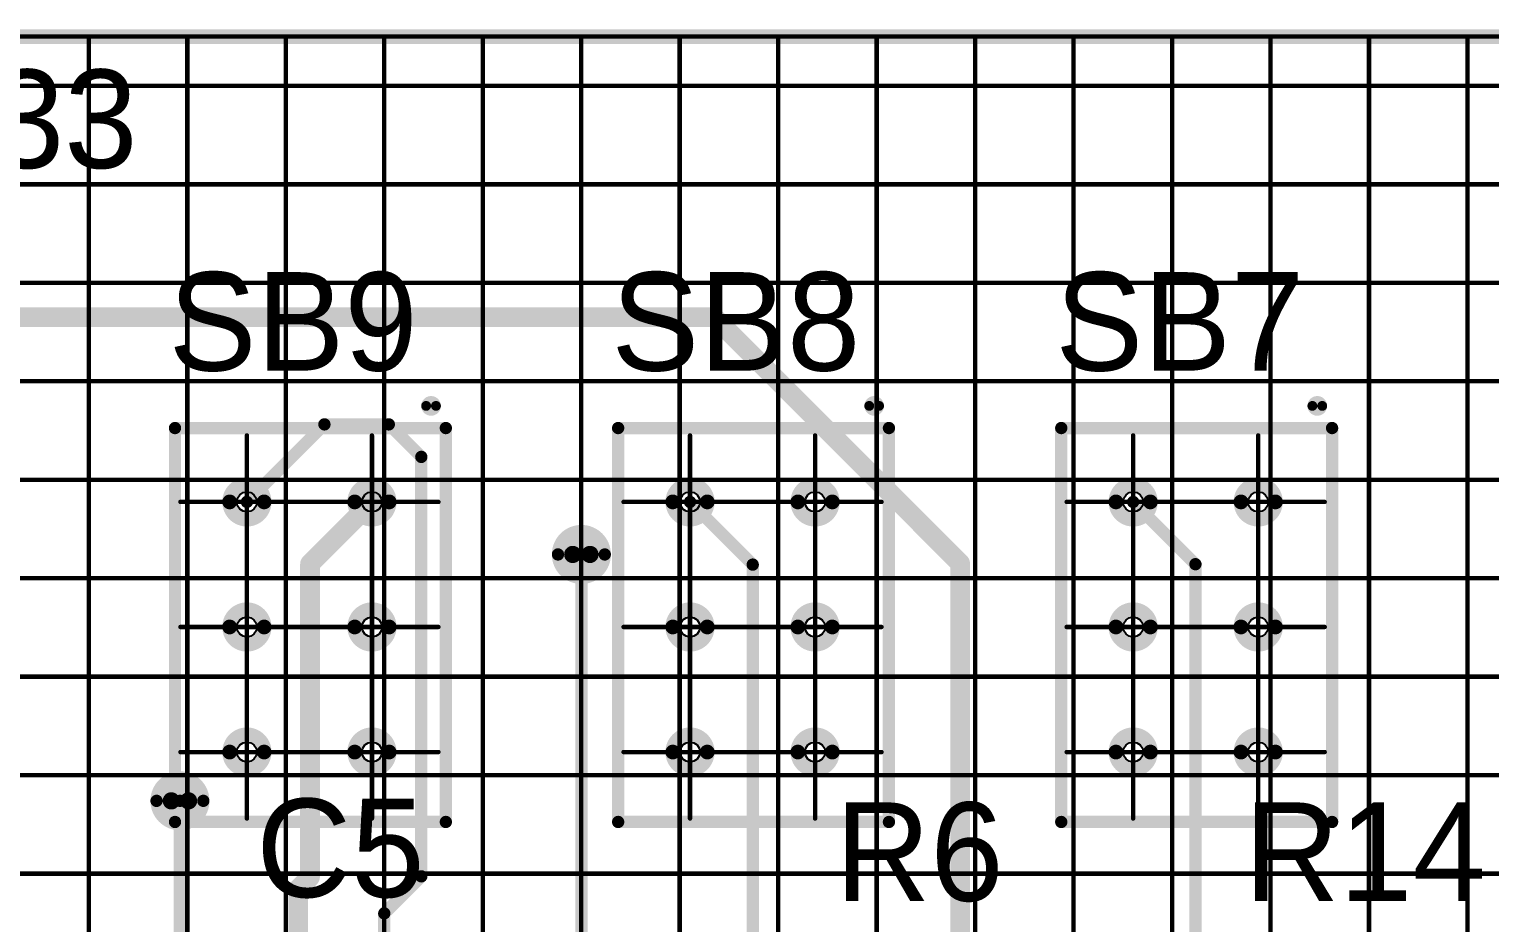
# Model space of a CAD drawing. Header units: millimetres. Extents: x 0 to 841, y 0 to 2540.
# Drawn here: x 190.6 to 249.9, y 2425 to 2461.3 of the extents above; entities that cross this region are included whole.
import ezdxf

# ---------------------------------------------------------------- set-up
doc = ezdxf.new("R2010")
doc.units = ezdxf.units.MM
for name, color, linetype in [('Mechanical11', 56, 'Continuous'), ('Mechanical12', 56, 'Continuous'), ('Mechanical7', 56, 'Continuous'), ('Mechanical9', 56, 'Continuous')]:
    doc.layers.add(name, color=color, linetype=linetype)

# ---------------------------------------------------------------- blocks, each defined once
blk = doc.blocks.new('BOASVIEW______T___O_______2_1_33_1_B_1')
at = {"layer": 'Mechanical12'}
for points, const_width in [([(0, 210), (320, 210)], 0.6), ([(0, 210), (320, 210)], 0.6), ([(0, 210), (320, 210)], 0.5), ([(123.5, 194.1), (134.5, 194.1)], 0.5), ([(123.5, 178.1), (123.5, 194.1)], 0.5), ([(134.5, 178.1), (134.5, 194.1)], 0.5), ([(141.5, 194.1), (152.5, 194.1)], 0.5), ([(141.5, 178.1), (141.5, 194.1)], 0.5), ([(152.5, 178.1), (152.5, 194.1)], 0.5), ([(159.5, 178.1), (159.5, 194.1)], 0.5), ([(159.5, 194.1), (170.5, 194.1)], 0.5), ([(170.5, 178.1), (170.5, 194.1)], 0.5), ([(123.5, 178.1), (134.5, 178.1)], 0.5), ([(141.5, 178.1), (152.5, 178.1)], 0.5), ([(159.5, 178.1), (170.5, 178.1)], 0.5)]:
    blk.add_lwpolyline(points, dxfattribs=dict(at, const_width=const_width))
for points, const_width in [([(134.1, 195, 1), (133.7, 195, 1)], 0.4), ([(133.6, 195, 1), (133.8, 195, 1)], 0.2), ([(134, 195, 1), (134.2, 195, 1)], 0.2), ([(152.1, 195, 1), (151.7, 195, 1)], 0.4), ([(151.6, 195, 1), (151.8, 195, 1)], 0.2), ([(152, 195, 1), (152.2, 195, 1)], 0.2), ([(170.1, 195, 1), (169.7, 195, 1)], 0.4), ([(169.6, 195, 1), (169.8, 195, 1)], 0.2), ([(170, 195, 1), (170.2, 195, 1)], 0.2), ([(123.375, 194.1, 1), (123.625, 194.1, 1)], 0.25), ([(123.375, 194.1, 1), (123.625, 194.1, 1)], 0.25), ([(134.375, 194.1, 1), (134.625, 194.1, 1)], 0.25), ([(134.375, 194.1, 1), (134.625, 194.1, 1)], 0.25), ([(141.375, 194.1, 1), (141.625, 194.1, 1)], 0.25), ([(141.375, 194.1, 1), (141.625, 194.1, 1)], 0.25), ([(152.375, 194.1, 1), (152.625, 194.1, 1)], 0.25), ([(152.375, 194.1, 1), (152.625, 194.1, 1)], 0.25), ([(159.375, 194.1, 1), (159.625, 194.1, 1)], 0.25), ([(159.375, 194.1, 1), (159.625, 194.1, 1)], 0.25), ([(170.375, 194.1, 1), (170.625, 194.1, 1)], 0.25), ([(170.375, 194.1, 1), (170.625, 194.1, 1)], 0.25), ([(127.12, 191.1, 1), (125.72, 191.1, 1)], 0.6), ([(132.2, 191.1, 1), (130.8, 191.1, 1)], 0.6), ([(145.12, 191.1, 1), (143.72, 191.1, 1)], 0.6), ([(150.2, 191.1, 1), (148.8, 191.1, 1)], 0.6), ([(163.12, 191.1, 1), (161.72, 191.1, 1)], 0.6), ([(168.2, 191.1, 1), (166.8, 191.1, 1)], 0.6), ([(125.57, 191.1, 1), (125.87, 191.1, 1)], 0.3), ([(126.97, 191.1, 1), (127.27, 191.1, 1)], 0.3), ([(130.65, 191.1, 1), (130.95, 191.1, 1)], 0.3), ([(132.05, 191.1, 1), (132.35, 191.1, 1)], 0.3), ([(143.57, 191.1, 1), (143.87, 191.1, 1)], 0.3), ([(144.97, 191.1, 1), (145.27, 191.1, 1)], 0.3), ([(148.65, 191.1, 1), (148.95, 191.1, 1)], 0.3), ([(150.05, 191.1, 1), (150.35, 191.1, 1)], 0.3), ([(161.57, 191.1, 1), (161.87, 191.1, 1)], 0.3), ([(162.97, 191.1, 1), (163.27, 191.1, 1)], 0.3), ([(166.65, 191.1, 1), (166.95, 191.1, 1)], 0.3), ([(168.05, 191.1, 1), (168.35, 191.1, 1)], 0.3), ([(127.12, 186.02, 1), (125.72, 186.02, 1)], 0.6), ([(132.2, 186.02, 1), (130.8, 186.02, 1)], 0.6), ([(145.12, 186.02, 1), (143.72, 186.02, 1)], 0.6), ([(150.2, 186.02, 1), (148.8, 186.02, 1)], 0.6), ([(163.12, 186.02, 1), (161.72, 186.02, 1)], 0.6), ([(168.2, 186.02, 1), (166.8, 186.02, 1)], 0.6), ([(125.57, 186.02, 1), (125.87, 186.02, 1)], 0.3), ([(126.97, 186.02, 1), (127.27, 186.02, 1)], 0.3), ([(130.65, 186.02, 1), (130.95, 186.02, 1)], 0.3), ([(132.05, 186.02, 1), (132.35, 186.02, 1)], 0.3), ([(143.57, 186.02, 1), (143.87, 186.02, 1)], 0.3), ([(144.97, 186.02, 1), (145.27, 186.02, 1)], 0.3), ([(148.65, 186.02, 1), (148.95, 186.02, 1)], 0.3), ([(150.05, 186.02, 1), (150.35, 186.02, 1)], 0.3), ([(161.57, 186.02, 1), (161.87, 186.02, 1)], 0.3), ([(162.97, 186.02, 1), (163.27, 186.02, 1)], 0.3), ([(166.65, 186.02, 1), (166.95, 186.02, 1)], 0.3), ([(168.05, 186.02, 1), (168.35, 186.02, 1)], 0.3), ([(127.12, 180.94, 1), (125.72, 180.94, 1)], 0.6), ([(132.2, 180.94, 1), (130.8, 180.94, 1)], 0.6), ([(145.12, 180.94, 1), (143.72, 180.94, 1)], 0.6), ([(150.2, 180.94, 1), (148.8, 180.94, 1)], 0.6), ([(163.12, 180.94, 1), (161.72, 180.94, 1)], 0.6), ([(168.2, 180.94, 1), (166.8, 180.94, 1)], 0.6), ([(125.57, 180.94, 1), (125.87, 180.94, 1)], 0.3), ([(126.97, 180.94, 1), (127.27, 180.94, 1)], 0.3), ([(130.65, 180.94, 1), (130.95, 180.94, 1)], 0.3), ([(132.05, 180.94, 1), (132.35, 180.94, 1)], 0.3), ([(143.57, 180.94, 1), (143.87, 180.94, 1)], 0.3), ([(144.97, 180.94, 1), (145.27, 180.94, 1)], 0.3), ([(148.65, 180.94, 1), (148.95, 180.94, 1)], 0.3), ([(150.05, 180.94, 1), (150.35, 180.94, 1)], 0.3), ([(161.57, 180.94, 1), (161.87, 180.94, 1)], 0.3), ([(162.97, 180.94, 1), (163.27, 180.94, 1)], 0.3), ([(166.65, 180.94, 1), (166.95, 180.94, 1)], 0.3), ([(168.05, 180.94, 1), (168.35, 180.94, 1)], 0.3), ([(123.375, 178.1, 1), (123.625, 178.1, 1)], 0.25), ([(123.375, 178.1, 1), (123.625, 178.1, 1)], 0.25), ([(134.375, 178.1, 1), (134.625, 178.1, 1)], 0.25), ([(134.375, 178.1, 1), (134.625, 178.1, 1)], 0.25), ([(141.375, 178.1, 1), (141.625, 178.1, 1)], 0.25), ([(141.375, 178.1, 1), (141.625, 178.1, 1)], 0.25), ([(152.375, 178.1, 1), (152.625, 178.1, 1)], 0.25), ([(152.375, 178.1, 1), (152.625, 178.1, 1)], 0.25), ([(159.375, 178.1, 1), (159.625, 178.1, 1)], 0.25), ([(159.375, 178.1, 1), (159.625, 178.1, 1)], 0.25), ([(170.375, 178.1, 1), (170.625, 178.1, 1)], 0.25), ([(170.375, 178.1, 1), (170.625, 178.1, 1)], 0.25)]:
    blk.add_lwpolyline(points, format="xyb", close=True, dxfattribs=dict(at, const_width=const_width))
at = {"layer": 'Mechanical7', "const_width": 0.18}
for points in [[(126.42, 188.4), (126.42, 193.8)], [(131.5, 188.4), (131.5, 193.8)], [(144.42, 188.4), (144.42, 193.8)], [(149.5, 188.4), (149.5, 193.8)], [(162.42, 188.4), (162.42, 193.8)], [(167.5, 188.4), (167.5, 193.8)], [(123.72, 191.1), (129.12, 191.1)], [(128.8, 191.1), (134.2, 191.1)], [(141.72, 191.1), (147.12, 191.1)], [(146.8, 191.1), (152.2, 191.1)], [(159.72, 191.1), (165.12, 191.1)], [(164.8, 191.1), (170.2, 191.1)], [(126.42, 183.32), (126.42, 188.72)], [(131.5, 183.32), (131.5, 188.72)], [(144.42, 183.32), (144.42, 188.72)], [(149.5, 183.32), (149.5, 188.72)], [(162.42, 183.32), (162.42, 188.72)], [(167.5, 183.32), (167.5, 188.72)], [(123.72, 186.02), (129.12, 186.02)], [(128.8, 186.02), (134.2, 186.02)], [(141.72, 186.02), (147.12, 186.02)], [(146.8, 186.02), (152.2, 186.02)], [(159.72, 186.02), (165.12, 186.02)], [(164.8, 186.02), (170.2, 186.02)], [(126.42, 178.24), (126.42, 183.64)], [(131.5, 178.24), (131.5, 183.64)], [(144.42, 178.24), (144.42, 183.64)], [(149.5, 178.24), (149.5, 183.64)], [(162.42, 178.24), (162.42, 183.64)], [(167.5, 178.24), (167.5, 183.64)], [(123.72, 180.94), (129.12, 180.94)], [(128.8, 180.94), (134.2, 180.94)], [(141.72, 180.94), (147.12, 180.94)], [(146.8, 180.94), (152.2, 180.94)], [(159.72, 180.94), (165.12, 180.94)], [(164.8, 180.94), (170.2, 180.94)]]:
    blk.add_lwpolyline(points, dxfattribs=at)
at = {"layer": 'Mechanical7', "const_width": 0.09}
for points in [[(126.375, 193.8, 1), (126.465, 193.8, 1)], [(131.455, 193.8, 1), (131.545, 193.8, 1)], [(144.375, 193.8, 1), (144.465, 193.8, 1)], [(149.455, 193.8, 1), (149.545, 193.8, 1)], [(162.375, 193.8, 1), (162.465, 193.8, 1)], [(167.455, 193.8, 1), (167.545, 193.8, 1)], [(123.675, 191.1, 1), (123.765, 191.1, 1)], [(128.755, 191.1, 1), (128.845, 191.1, 1)], [(129.075, 191.1, 1), (129.165, 191.1, 1)], [(134.155, 191.1, 1), (134.245, 191.1, 1)], [(141.675, 191.1, 1), (141.765, 191.1, 1)], [(146.755, 191.1, 1), (146.845, 191.1, 1)], [(147.075, 191.1, 1), (147.165, 191.1, 1)], [(152.155, 191.1, 1), (152.245, 191.1, 1)], [(159.675, 191.1, 1), (159.765, 191.1, 1)], [(164.755, 191.1, 1), (164.845, 191.1, 1)], [(165.075, 191.1, 1), (165.165, 191.1, 1)], [(170.155, 191.1, 1), (170.245, 191.1, 1)], [(126.375, 188.72, 1), (126.465, 188.72, 1)], [(131.455, 188.72, 1), (131.545, 188.72, 1)], [(144.375, 188.72, 1), (144.465, 188.72, 1)], [(149.455, 188.72, 1), (149.545, 188.72, 1)], [(162.375, 188.72, 1), (162.465, 188.72, 1)], [(167.455, 188.72, 1), (167.545, 188.72, 1)], [(126.375, 188.4, 1), (126.465, 188.4, 1)], [(131.455, 188.4, 1), (131.545, 188.4, 1)], [(144.375, 188.4, 1), (144.465, 188.4, 1)], [(149.455, 188.4, 1), (149.545, 188.4, 1)], [(162.375, 188.4, 1), (162.465, 188.4, 1)], [(167.455, 188.4, 1), (167.545, 188.4, 1)], [(123.675, 186.02, 1), (123.765, 186.02, 1)], [(128.755, 186.02, 1), (128.845, 186.02, 1)], [(129.075, 186.02, 1), (129.165, 186.02, 1)], [(134.155, 186.02, 1), (134.245, 186.02, 1)], [(141.675, 186.02, 1), (141.765, 186.02, 1)], [(146.755, 186.02, 1), (146.845, 186.02, 1)], [(147.075, 186.02, 1), (147.165, 186.02, 1)], [(152.155, 186.02, 1), (152.245, 186.02, 1)], [(159.675, 186.02, 1), (159.765, 186.02, 1)], [(164.755, 186.02, 1), (164.845, 186.02, 1)], [(165.075, 186.02, 1), (165.165, 186.02, 1)], [(170.155, 186.02, 1), (170.245, 186.02, 1)], [(126.375, 183.64, 1), (126.465, 183.64, 1)], [(126.375, 183.32, 1), (126.465, 183.32, 1)], [(131.455, 183.64, 1), (131.545, 183.64, 1)], [(131.455, 183.32, 1), (131.545, 183.32, 1)], [(144.375, 183.64, 1), (144.465, 183.64, 1)], [(144.375, 183.32, 1), (144.465, 183.32, 1)], [(149.455, 183.64, 1), (149.545, 183.64, 1)], [(149.455, 183.32, 1), (149.545, 183.32, 1)], [(162.375, 183.64, 1), (162.465, 183.64, 1)], [(162.375, 183.32, 1), (162.465, 183.32, 1)], [(167.455, 183.64, 1), (167.545, 183.64, 1)], [(167.455, 183.32, 1), (167.545, 183.32, 1)], [(123.675, 180.94, 1), (123.765, 180.94, 1)], [(128.755, 180.94, 1), (128.845, 180.94, 1)], [(129.075, 180.94, 1), (129.165, 180.94, 1)], [(134.155, 180.94, 1), (134.245, 180.94, 1)], [(141.675, 180.94, 1), (141.765, 180.94, 1)], [(146.755, 180.94, 1), (146.845, 180.94, 1)], [(147.075, 180.94, 1), (147.165, 180.94, 1)], [(152.155, 180.94, 1), (152.245, 180.94, 1)], [(159.675, 180.94, 1), (159.765, 180.94, 1)], [(164.755, 180.94, 1), (164.845, 180.94, 1)], [(165.075, 180.94, 1), (165.165, 180.94, 1)], [(170.155, 180.94, 1), (170.245, 180.94, 1)], [(126.375, 178.24, 1), (126.465, 178.24, 1)], [(131.455, 178.24, 1), (131.545, 178.24, 1)], [(144.375, 178.24, 1), (144.465, 178.24, 1)], [(149.455, 178.24, 1), (149.545, 178.24, 1)], [(162.375, 178.24, 1), (162.465, 178.24, 1)], [(167.455, 178.24, 1), (167.545, 178.24, 1)]]:
    blk.add_lwpolyline(points, format="xyb", close=True, dxfattribs=at)
at = {"layer": 'Mechanical7'}
for s, p in [('R33', (112.164, 204.66)), ('SB9', (123.243, 196.433)), ('SB8', (141.226, 196.433)), ('SB7', (159.26, 196.433)), ('C5', (126.799, 175.046)), ('R6', (150.32, 174.894)), ('R14', (166.931, 174.894))]:
    blk.add_text(s, height=4, dxfattribs=at).set_placement(p)
blk = doc.blocks.new('BOASVIEW______T___L_____2_1_1_1_B_4')
at = {"layer": 'Mechanical11'}
for p, q in [((126.012, 191.1), (126.043, 191.256)), ((126.043, 190.944), (126.012, 191.1)), ((126.012, 191.1), (126.42, 191.1)), ((126.42, 191.1), (126.012, 191.1)), ((126.043, 191.256), (126.132, 191.388)), ((126.132, 191.388), (126.264, 191.477)), ((126.264, 191.477), (126.42, 191.508)), ((126.42, 191.508), (126.42, 191.1)), ((126.42, 191.1), (126.828, 191.1)), ((126.42, 190.692), (126.42, 191.1)), ((126.42, 191.1), (126.42, 190.692)), ((126.828, 191.1), (126.797, 190.944)), ((131.092, 191.1), (131.123, 191.256)), ((131.123, 190.944), (131.092, 191.1)), ((131.092, 191.1), (131.5, 191.1)), ((131.5, 191.1), (131.092, 191.1)), ((131.123, 191.256), (131.212, 191.388)), ((131.212, 191.388), (131.344, 191.477)), ((131.344, 191.477), (131.5, 191.508)), ((131.5, 191.508), (131.5, 191.1)), ((131.5, 191.1), (131.908, 191.1)), ((131.5, 190.692), (131.5, 191.1)), ((131.5, 191.1), (131.5, 190.692)), ((131.908, 191.1), (131.877, 190.944)), ((144.012, 191.1), (144.043, 191.256)), ((144.043, 190.944), (144.012, 191.1)), ((144.012, 191.1), (144.42, 191.1)), ((144.42, 191.1), (144.012, 191.1)), ((144.043, 191.256), (144.132, 191.388)), ((144.132, 191.388), (144.264, 191.477)), ((144.264, 191.477), (144.42, 191.508)), ((144.42, 191.508), (144.42, 191.1)), ((144.42, 191.1), (144.828, 191.1)), ((144.42, 190.692), (144.42, 191.1)), ((144.42, 191.1), (144.42, 190.692)), ((144.828, 191.1), (144.797, 190.944)), ((149.092, 191.1), (149.123, 191.256)), ((149.123, 190.944), (149.092, 191.1)), ((149.092, 191.1), (149.5, 191.1)), ((149.5, 191.1), (149.092, 191.1)), ((149.123, 191.256), (149.212, 191.388)), ((149.212, 191.388), (149.344, 191.477)), ((149.344, 191.477), (149.5, 191.508)), ((149.5, 191.508), (149.5, 191.1)), ((149.5, 191.1), (149.908, 191.1)), ((149.5, 190.692), (149.5, 191.1)), ((149.5, 191.1), (149.5, 190.692)), ((149.908, 191.1), (149.877, 190.944)), ((162.012, 191.1), (162.043, 191.256)), ((162.043, 190.944), (162.012, 191.1)), ((162.012, 191.1), (162.42, 191.1)), ((162.42, 191.1), (162.012, 191.1)), ((162.043, 191.256), (162.132, 191.388)), ((162.132, 191.388), (162.264, 191.477)), ((162.264, 191.477), (162.42, 191.508)), ((162.42, 191.508), (162.42, 191.1)), ((162.42, 191.1), (162.828, 191.1)), ((162.42, 190.692), (162.42, 191.1)), ((162.42, 191.1), (162.42, 190.692)), ((162.828, 191.1), (162.797, 190.944)), ((167.092, 191.1), (167.123, 191.256)), ((167.123, 190.944), (167.092, 191.1)), ((167.092, 191.1), (167.5, 191.1)), ((167.5, 191.1), (167.092, 191.1)), ((167.123, 191.256), (167.212, 191.388)), ((167.212, 191.388), (167.344, 191.477)), ((167.344, 191.477), (167.5, 191.508)), ((167.5, 191.508), (167.5, 191.1)), ((167.5, 191.1), (167.908, 191.1)), ((167.5, 190.692), (167.5, 191.1)), ((167.5, 191.1), (167.5, 190.692)), ((167.908, 191.1), (167.877, 190.944)), ((126.132, 190.812), (126.043, 190.944)), ((126.264, 190.723), (126.132, 190.812)), ((126.42, 190.692), (126.264, 190.723)), ((126.576, 190.723), (126.42, 190.692)), ((126.708, 190.812), (126.576, 190.723)), ((126.797, 190.944), (126.708, 190.812)), ((131.212, 190.812), (131.123, 190.944)), ((131.344, 190.723), (131.212, 190.812)), ((131.5, 190.692), (131.344, 190.723)), ((131.656, 190.723), (131.5, 190.692)), ((131.788, 190.812), (131.656, 190.723)), ((131.877, 190.944), (131.788, 190.812)), ((144.132, 190.812), (144.043, 190.944)), ((144.264, 190.723), (144.132, 190.812)), ((144.42, 190.692), (144.264, 190.723)), ((144.576, 190.723), (144.42, 190.692)), ((144.708, 190.812), (144.576, 190.723)), ((144.797, 190.944), (144.708, 190.812)), ((149.212, 190.812), (149.123, 190.944)), ((149.344, 190.723), (149.212, 190.812)), ((149.5, 190.692), (149.344, 190.723)), ((149.656, 190.723), (149.5, 190.692)), ((149.788, 190.812), (149.656, 190.723)), ((149.877, 190.944), (149.788, 190.812)), ((162.132, 190.812), (162.043, 190.944)), ((162.264, 190.723), (162.132, 190.812)), ((162.42, 190.692), (162.264, 190.723)), ((162.576, 190.723), (162.42, 190.692)), ((162.708, 190.812), (162.576, 190.723)), ((162.797, 190.944), (162.708, 190.812)), ((167.212, 190.812), (167.123, 190.944)), ((167.344, 190.723), (167.212, 190.812)), ((167.5, 190.692), (167.344, 190.723)), ((167.656, 190.723), (167.5, 190.692)), ((167.788, 190.812), (167.656, 190.723)), ((167.877, 190.944), (167.788, 190.812)), ((126.043, 186.176), (126.132, 186.308)), ((126.132, 186.308), (126.264, 186.397)), ((126.264, 186.397), (126.42, 186.428)), ((126.42, 186.428), (126.42, 186.02)), ((131.123, 186.176), (131.212, 186.308)), ((131.212, 186.308), (131.344, 186.397)), ((131.344, 186.397), (131.5, 186.428)), ((131.5, 186.428), (131.5, 186.02)), ((144.043, 186.176), (144.132, 186.308)), ((144.132, 186.308), (144.264, 186.397)), ((144.264, 186.397), (144.42, 186.428)), ((144.42, 186.428), (144.42, 186.02)), ((149.123, 186.176), (149.212, 186.308)), ((149.212, 186.308), (149.344, 186.397)), ((149.344, 186.397), (149.5, 186.428)), ((149.5, 186.428), (149.5, 186.02)), ((162.043, 186.176), (162.132, 186.308)), ((162.132, 186.308), (162.264, 186.397)), ((162.264, 186.397), (162.42, 186.428)), ((162.42, 186.428), (162.42, 186.02)), ((167.123, 186.176), (167.212, 186.308)), ((167.212, 186.308), (167.344, 186.397)), ((167.344, 186.397), (167.5, 186.428)), ((167.5, 186.428), (167.5, 186.02)), ((126.012, 186.02), (126.043, 186.176)), ((126.043, 185.864), (126.012, 186.02)), ((126.012, 186.02), (126.42, 186.02)), ((126.42, 186.02), (126.012, 186.02)), ((126.132, 185.732), (126.043, 185.864)), ((126.264, 185.643), (126.132, 185.732)), ((126.42, 186.02), (126.828, 186.02)), ((126.42, 185.612), (126.42, 186.02)), ((126.42, 186.02), (126.42, 185.612)), ((126.708, 185.732), (126.576, 185.643)), ((126.797, 185.864), (126.708, 185.732)), ((126.828, 186.02), (126.797, 185.864)), ((131.092, 186.02), (131.123, 186.176)), ((131.123, 185.864), (131.092, 186.02)), ((131.092, 186.02), (131.5, 186.02)), ((131.5, 186.02), (131.092, 186.02)), ((131.212, 185.732), (131.123, 185.864)), ((131.344, 185.643), (131.212, 185.732)), ((131.5, 186.02), (131.908, 186.02)), ((131.5, 185.612), (131.5, 186.02)), ((131.5, 186.02), (131.5, 185.612)), ((131.788, 185.732), (131.656, 185.643)), ((131.877, 185.864), (131.788, 185.732)), ((131.908, 186.02), (131.877, 185.864)), ((144.012, 186.02), (144.043, 186.176)), ((144.043, 185.864), (144.012, 186.02)), ((144.012, 186.02), (144.42, 186.02)), ((144.42, 186.02), (144.012, 186.02)), ((144.132, 185.732), (144.043, 185.864)), ((144.264, 185.643), (144.132, 185.732)), ((144.42, 186.02), (144.828, 186.02)), ((144.42, 185.612), (144.42, 186.02)), ((144.42, 186.02), (144.42, 185.612)), ((144.708, 185.732), (144.576, 185.643)), ((144.797, 185.864), (144.708, 185.732)), ((144.828, 186.02), (144.797, 185.864)), ((149.092, 186.02), (149.123, 186.176)), ((149.123, 185.864), (149.092, 186.02)), ((149.092, 186.02), (149.5, 186.02)), ((149.5, 186.02), (149.092, 186.02)), ((149.212, 185.732), (149.123, 185.864)), ((149.344, 185.643), (149.212, 185.732)), ((149.5, 186.02), (149.908, 186.02)), ((149.5, 185.612), (149.5, 186.02)), ((149.5, 186.02), (149.5, 185.612)), ((149.788, 185.732), (149.656, 185.643)), ((149.877, 185.864), (149.788, 185.732)), ((149.908, 186.02), (149.877, 185.864)), ((162.012, 186.02), (162.043, 186.176)), ((162.043, 185.864), (162.012, 186.02)), ((162.012, 186.02), (162.42, 186.02)), ((162.42, 186.02), (162.012, 186.02)), ((162.132, 185.732), (162.043, 185.864)), ((162.264, 185.643), (162.132, 185.732)), ((162.42, 186.02), (162.828, 186.02)), ((162.42, 185.612), (162.42, 186.02)), ((162.42, 186.02), (162.42, 185.612)), ((162.708, 185.732), (162.576, 185.643)), ((162.797, 185.864), (162.708, 185.732)), ((162.828, 186.02), (162.797, 185.864)), ((167.092, 186.02), (167.123, 186.176)), ((167.123, 185.864), (167.092, 186.02)), ((167.092, 186.02), (167.5, 186.02)), ((167.5, 186.02), (167.092, 186.02)), ((167.212, 185.732), (167.123, 185.864)), ((167.344, 185.643), (167.212, 185.732)), ((167.5, 186.02), (167.908, 186.02)), ((167.5, 185.612), (167.5, 186.02)), ((167.5, 186.02), (167.5, 185.612)), ((167.788, 185.732), (167.656, 185.643)), ((167.877, 185.864), (167.788, 185.732)), ((167.908, 186.02), (167.877, 185.864)), ((126.42, 185.612), (126.264, 185.643)), ((126.576, 185.643), (126.42, 185.612)), ((131.5, 185.612), (131.344, 185.643)), ((131.656, 185.643), (131.5, 185.612)), ((144.42, 185.612), (144.264, 185.643)), ((144.576, 185.643), (144.42, 185.612)), ((149.5, 185.612), (149.344, 185.643)), ((149.656, 185.643), (149.5, 185.612)), ((162.42, 185.612), (162.264, 185.643)), ((162.576, 185.643), (162.42, 185.612)), ((167.5, 185.612), (167.344, 185.643)), ((167.656, 185.643), (167.5, 185.612)), ((126.012, 180.94), (126.043, 181.096)), ((126.043, 181.096), (126.132, 181.228)), ((126.132, 181.228), (126.264, 181.317)), ((126.264, 181.317), (126.42, 181.348)), ((126.42, 181.348), (126.42, 180.94)), ((131.092, 180.94), (131.123, 181.096)), ((131.123, 181.096), (131.212, 181.228)), ((131.212, 181.228), (131.344, 181.317)), ((131.344, 181.317), (131.5, 181.348)), ((131.5, 181.348), (131.5, 180.94)), ((144.012, 180.94), (144.043, 181.096)), ((144.043, 181.096), (144.132, 181.228)), ((144.132, 181.228), (144.264, 181.317)), ((144.264, 181.317), (144.42, 181.348)), ((144.42, 181.348), (144.42, 180.94)), ((149.092, 180.94), (149.123, 181.096)), ((149.123, 181.096), (149.212, 181.228)), ((149.212, 181.228), (149.344, 181.317)), ((149.344, 181.317), (149.5, 181.348)), ((149.5, 181.348), (149.5, 180.94)), ((162.012, 180.94), (162.043, 181.096)), ((162.043, 181.096), (162.132, 181.228)), ((162.132, 181.228), (162.264, 181.317)), ((162.264, 181.317), (162.42, 181.348)), ((162.42, 181.348), (162.42, 180.94)), ((167.092, 180.94), (167.123, 181.096)), ((167.123, 181.096), (167.212, 181.228)), ((167.212, 181.228), (167.344, 181.317)), ((167.344, 181.317), (167.5, 181.348)), ((167.5, 181.348), (167.5, 180.94)), ((126.043, 180.784), (126.012, 180.94)), ((126.012, 180.94), (126.42, 180.94)), ((126.42, 180.94), (126.012, 180.94)), ((126.132, 180.652), (126.043, 180.784)), ((126.264, 180.563), (126.132, 180.652)), ((126.42, 180.532), (126.264, 180.563)), ((126.42, 180.94), (126.828, 180.94)), ((126.42, 180.532), (126.42, 180.94)), ((126.42, 180.94), (126.42, 180.532)), ((126.576, 180.563), (126.42, 180.532)), ((126.708, 180.652), (126.576, 180.563)), ((126.797, 180.784), (126.708, 180.652)), ((126.828, 180.94), (126.797, 180.784)), ((131.123, 180.784), (131.092, 180.94)), ((131.092, 180.94), (131.5, 180.94)), ((131.5, 180.94), (131.092, 180.94)), ((131.212, 180.652), (131.123, 180.784)), ((131.344, 180.563), (131.212, 180.652)), ((131.5, 180.532), (131.344, 180.563)), ((131.5, 180.94), (131.908, 180.94)), ((131.5, 180.532), (131.5, 180.94)), ((131.5, 180.94), (131.5, 180.532)), ((131.656, 180.563), (131.5, 180.532)), ((131.788, 180.652), (131.656, 180.563)), ((131.877, 180.784), (131.788, 180.652)), ((131.908, 180.94), (131.877, 180.784)), ((144.043, 180.784), (144.012, 180.94)), ((144.012, 180.94), (144.42, 180.94)), ((144.42, 180.94), (144.012, 180.94)), ((144.132, 180.652), (144.043, 180.784)), ((144.264, 180.563), (144.132, 180.652)), ((144.42, 180.532), (144.264, 180.563)), ((144.42, 180.94), (144.828, 180.94)), ((144.42, 180.532), (144.42, 180.94)), ((144.42, 180.94), (144.42, 180.532)), ((144.576, 180.563), (144.42, 180.532)), ((144.708, 180.652), (144.576, 180.563)), ((144.797, 180.784), (144.708, 180.652)), ((144.828, 180.94), (144.797, 180.784)), ((149.123, 180.784), (149.092, 180.94)), ((149.092, 180.94), (149.5, 180.94)), ((149.5, 180.94), (149.092, 180.94)), ((149.212, 180.652), (149.123, 180.784)), ((149.344, 180.563), (149.212, 180.652)), ((149.5, 180.532), (149.344, 180.563)), ((149.5, 180.94), (149.908, 180.94)), ((149.5, 180.532), (149.5, 180.94)), ((149.5, 180.94), (149.5, 180.532)), ((149.656, 180.563), (149.5, 180.532)), ((149.788, 180.652), (149.656, 180.563)), ((149.877, 180.784), (149.788, 180.652)), ((149.908, 180.94), (149.877, 180.784)), ((162.043, 180.784), (162.012, 180.94)), ((162.012, 180.94), (162.42, 180.94)), ((162.42, 180.94), (162.012, 180.94)), ((162.132, 180.652), (162.043, 180.784)), ((162.264, 180.563), (162.132, 180.652)), ((162.42, 180.532), (162.264, 180.563)), ((162.42, 180.94), (162.828, 180.94)), ((162.42, 180.532), (162.42, 180.94)), ((162.42, 180.94), (162.42, 180.532)), ((162.576, 180.563), (162.42, 180.532)), ((162.708, 180.652), (162.576, 180.563)), ((162.797, 180.784), (162.708, 180.652)), ((162.828, 180.94), (162.797, 180.784)), ((167.123, 180.784), (167.092, 180.94)), ((167.092, 180.94), (167.5, 180.94)), ((167.5, 180.94), (167.092, 180.94)), ((167.212, 180.652), (167.123, 180.784)), ((167.344, 180.563), (167.212, 180.652)), ((167.5, 180.532), (167.344, 180.563)), ((167.5, 180.94), (167.908, 180.94)), ((167.5, 180.532), (167.5, 180.94)), ((167.5, 180.94), (167.5, 180.532)), ((167.656, 180.563), (167.5, 180.532)), ((167.788, 180.652), (167.656, 180.563)), ((167.877, 180.784), (167.788, 180.652)), ((167.908, 180.94), (167.877, 180.784))]:
    blk.add_line(p, q, dxfattribs=at)
for points, const_width in [([(140.357, 188.966, 1), (139.657, 188.966, 1)], 0.7), ([(139.482, 188.966, 1), (139.832, 188.966, 1)], 0.35), ([(140.182, 188.966, 1), (140.532, 188.966, 1)], 0.35), ([(124.05, 178.958, 1), (123.35, 178.958, 1)], 0.7), ([(123.175, 178.958, 1), (123.525, 178.958, 1)], 0.35), ([(123.875, 178.958, 1), (124.225, 178.958, 1)], 0.35)]:
    blk.add_lwpolyline(points, format="xyb", close=True, dxfattribs=dict(at, const_width=const_width))
at = {"layer": 'Mechanical12'}
for p, q in [((126.42, 191.1), (126.42, 191.508)), ((126.42, 191.508), (126.576, 191.477)), ((126.828, 191.1), (126.42, 191.1)), ((126.576, 191.477), (126.708, 191.388)), ((126.708, 191.388), (126.797, 191.256)), ((126.797, 191.256), (126.828, 191.1)), ((131.5, 191.1), (131.5, 191.508)), ((131.5, 191.508), (131.656, 191.477)), ((131.908, 191.1), (131.5, 191.1)), ((131.656, 191.477), (131.788, 191.388)), ((131.788, 191.388), (131.877, 191.256)), ((131.877, 191.256), (131.908, 191.1)), ((144.42, 191.1), (144.42, 191.508)), ((144.42, 191.508), (144.576, 191.477)), ((144.828, 191.1), (144.42, 191.1)), ((144.576, 191.477), (144.708, 191.388)), ((144.708, 191.388), (144.797, 191.256)), ((144.797, 191.256), (144.828, 191.1)), ((149.5, 191.1), (149.5, 191.508)), ((149.5, 191.508), (149.656, 191.477)), ((149.908, 191.1), (149.5, 191.1)), ((149.656, 191.477), (149.788, 191.388)), ((149.788, 191.388), (149.877, 191.256)), ((149.877, 191.256), (149.908, 191.1)), ((162.42, 191.1), (162.42, 191.508)), ((162.42, 191.508), (162.576, 191.477)), ((162.828, 191.1), (162.42, 191.1)), ((162.576, 191.477), (162.708, 191.388)), ((162.708, 191.388), (162.797, 191.256)), ((162.797, 191.256), (162.828, 191.1)), ((167.5, 191.1), (167.5, 191.508)), ((167.5, 191.508), (167.656, 191.477)), ((167.908, 191.1), (167.5, 191.1)), ((167.656, 191.477), (167.788, 191.388)), ((167.788, 191.388), (167.877, 191.256)), ((167.877, 191.256), (167.908, 191.1)), ((126.42, 186.02), (126.42, 186.428)), ((126.42, 186.428), (126.576, 186.397)), ((126.576, 186.397), (126.708, 186.308)), ((126.708, 186.308), (126.797, 186.176)), ((131.5, 186.02), (131.5, 186.428)), ((131.5, 186.428), (131.656, 186.397)), ((131.656, 186.397), (131.788, 186.308)), ((131.788, 186.308), (131.877, 186.176)), ((144.42, 186.02), (144.42, 186.428)), ((144.42, 186.428), (144.576, 186.397)), ((144.576, 186.397), (144.708, 186.308)), ((144.708, 186.308), (144.797, 186.176)), ((149.5, 186.02), (149.5, 186.428)), ((149.5, 186.428), (149.656, 186.397)), ((149.656, 186.397), (149.788, 186.308)), ((149.788, 186.308), (149.877, 186.176)), ((162.42, 186.02), (162.42, 186.428)), ((162.42, 186.428), (162.576, 186.397)), ((162.576, 186.397), (162.708, 186.308)), ((162.708, 186.308), (162.797, 186.176)), ((167.5, 186.02), (167.5, 186.428)), ((167.5, 186.428), (167.656, 186.397)), ((167.656, 186.397), (167.788, 186.308)), ((167.788, 186.308), (167.877, 186.176)), ((126.828, 186.02), (126.42, 186.02)), ((126.797, 186.176), (126.828, 186.02)), ((131.908, 186.02), (131.5, 186.02)), ((131.877, 186.176), (131.908, 186.02)), ((144.828, 186.02), (144.42, 186.02)), ((144.797, 186.176), (144.828, 186.02)), ((149.908, 186.02), (149.5, 186.02)), ((149.877, 186.176), (149.908, 186.02)), ((162.828, 186.02), (162.42, 186.02)), ((162.797, 186.176), (162.828, 186.02)), ((167.908, 186.02), (167.5, 186.02)), ((167.877, 186.176), (167.908, 186.02)), ((126.42, 180.94), (126.42, 181.348)), ((126.42, 181.348), (126.576, 181.317)), ((126.576, 181.317), (126.708, 181.228)), ((126.708, 181.228), (126.797, 181.096)), ((126.797, 181.096), (126.828, 180.94)), ((131.5, 180.94), (131.5, 181.348)), ((131.5, 181.348), (131.656, 181.317)), ((131.656, 181.317), (131.788, 181.228)), ((131.788, 181.228), (131.877, 181.096)), ((131.877, 181.096), (131.908, 180.94)), ((144.42, 180.94), (144.42, 181.348)), ((144.42, 181.348), (144.576, 181.317)), ((144.576, 181.317), (144.708, 181.228)), ((144.708, 181.228), (144.797, 181.096)), ((144.797, 181.096), (144.828, 180.94)), ((149.5, 180.94), (149.5, 181.348)), ((149.5, 181.348), (149.656, 181.317)), ((149.656, 181.317), (149.788, 181.228)), ((149.788, 181.228), (149.877, 181.096)), ((149.877, 181.096), (149.908, 180.94)), ((162.42, 180.94), (162.42, 181.348)), ((162.42, 181.348), (162.576, 181.317)), ((162.576, 181.317), (162.708, 181.228)), ((162.708, 181.228), (162.797, 181.096)), ((162.797, 181.096), (162.828, 180.94)), ((167.5, 180.94), (167.5, 181.348)), ((167.5, 181.348), (167.656, 181.317)), ((167.656, 181.317), (167.788, 181.228)), ((167.788, 181.228), (167.877, 181.096)), ((167.877, 181.096), (167.908, 180.94)), ((126.828, 180.94), (126.42, 180.94)), ((131.908, 180.94), (131.5, 180.94)), ((144.828, 180.94), (144.42, 180.94)), ((149.908, 180.94), (149.5, 180.94)), ((162.828, 180.94), (162.42, 180.94)), ((167.908, 180.94), (167.5, 180.94))]:
    blk.add_line(p, q, dxfattribs=at)
for points, const_width in [([(0, 210), (320, 210)], 0.6), ([(0, 210), (320, 210)], 0.6), ([(114, 198.608), (145.395, 198.608)], 0.8), ([(145.395, 198.608), (155.392, 188.61)], 0.8), ([(126.42, 191.1), (129.569, 194.249)], 0.5), ([(129.569, 194.249), (132.184, 194.249)], 0.5), ([(132.184, 194.249), (133.505, 192.928)], 0.5), ([(133.505, 175.891), (133.505, 192.928)], 0.5), ([(128.984, 188.584), (131.5, 191.1)], 0.8), ([(144.42, 191.1), (146.967, 188.553)], 0.5), ([(162.42, 191.1), (164.95, 188.57)], 0.5), ([(128.984, 175.859), (128.984, 188.584)], 0.8), ([(140.007, 151.847), (140.007, 188.966)], 0.5), ([(146.967, 173.473), (146.967, 188.553)], 0.5), ([(155.392, 172), (155.392, 188.61)], 0.8), ([(164.95, 173.624), (164.95, 188.57)], 0.5), ([(123.7, 167.274), (123.7, 178.958)], 0.5), ([(128.506, 175.382), (128.984, 175.859)], 0.8), ([(128.506, 172), (128.506, 175.382)], 0.8), ([(132, 174.386), (133.505, 175.891)], 0.5), ([(132, 172), (132, 174.386)], 0.5)]:
    blk.add_lwpolyline(points, dxfattribs=dict(at, const_width=const_width))
for points, const_width in [([(145.195, 198.608, 1), (145.595, 198.608, 1)], 0.4), ([(145.195, 198.608, 1), (145.595, 198.608, 1)], 0.4), ([(129.444, 194.249, 1), (129.694, 194.249, 1)], 0.25), ([(129.444, 194.249, 1), (129.694, 194.249, 1)], 0.25), ([(132.059, 194.249, 1), (132.309, 194.249, 1)], 0.25), ([(132.059, 194.249, 1), (132.309, 194.249, 1)], 0.25), ([(133.38, 192.928, 1), (133.63, 192.928, 1)], 0.25), ([(133.38, 192.928, 1), (133.63, 192.928, 1)], 0.25), ([(127.12, 191.1, 1), (125.72, 191.1, 1)], 0.6), ([(132.2, 191.1, 1), (130.8, 191.1, 1)], 0.6), ([(145.12, 191.1, 1), (143.72, 191.1, 1)], 0.6), ([(150.2, 191.1, 1), (148.8, 191.1, 1)], 0.6), ([(163.12, 191.1, 1), (161.72, 191.1, 1)], 0.6), ([(168.2, 191.1, 1), (166.8, 191.1, 1)], 0.6), ([(125.57, 191.1, 1), (125.87, 191.1, 1)], 0.3), ([(126.295, 191.1, 1), (126.545, 191.1, 1)], 0.25), ([(126.97, 191.1, 1), (127.27, 191.1, 1)], 0.3), ([(130.65, 191.1, 1), (130.95, 191.1, 1)], 0.3), ([(131.3, 191.1, 1), (131.7, 191.1, 1)], 0.4), ([(132.05, 191.1, 1), (132.35, 191.1, 1)], 0.3), ([(143.57, 191.1, 1), (143.87, 191.1, 1)], 0.3), ([(144.295, 191.1, 1), (144.545, 191.1, 1)], 0.25), ([(144.97, 191.1, 1), (145.27, 191.1, 1)], 0.3), ([(148.65, 191.1, 1), (148.95, 191.1, 1)], 0.3), ([(150.05, 191.1, 1), (150.35, 191.1, 1)], 0.3), ([(161.57, 191.1, 1), (161.87, 191.1, 1)], 0.3), ([(162.295, 191.1, 1), (162.545, 191.1, 1)], 0.25), ([(162.97, 191.1, 1), (163.27, 191.1, 1)], 0.3), ([(166.65, 191.1, 1), (166.95, 191.1, 1)], 0.3), ([(168.05, 191.1, 1), (168.35, 191.1, 1)], 0.3), ([(140.957, 188.966, 1), (139.057, 188.966, 1)], 0.5), ([(128.784, 188.584, 1), (129.184, 188.584, 1)], 0.4), ([(128.784, 188.584, 1), (129.184, 188.584, 1)], 0.4), ([(138.932, 188.966, 1), (139.182, 188.966, 1)], 0.25), ([(139.882, 188.966, 1), (140.132, 188.966, 1)], 0.25), ([(140.832, 188.966, 1), (141.082, 188.966, 1)], 0.25), ([(146.842, 188.553, 1), (147.092, 188.553, 1)], 0.25), ([(146.842, 188.553, 1), (147.092, 188.553, 1)], 0.25), ([(155.192, 188.61, 1), (155.592, 188.61, 1)], 0.4), ([(155.192, 188.61, 1), (155.592, 188.61, 1)], 0.4), ([(164.825, 188.57, 1), (165.075, 188.57, 1)], 0.25), ([(164.825, 188.57, 1), (165.075, 188.57, 1)], 0.25), ([(127.12, 186.02, 1), (125.72, 186.02, 1)], 0.6), ([(132.2, 186.02, 1), (130.8, 186.02, 1)], 0.6), ([(145.12, 186.02, 1), (143.72, 186.02, 1)], 0.6), ([(150.2, 186.02, 1), (148.8, 186.02, 1)], 0.6), ([(163.12, 186.02, 1), (161.72, 186.02, 1)], 0.6), ([(168.2, 186.02, 1), (166.8, 186.02, 1)], 0.6), ([(125.57, 186.02, 1), (125.87, 186.02, 1)], 0.3), ([(126.97, 186.02, 1), (127.27, 186.02, 1)], 0.3), ([(130.65, 186.02, 1), (130.95, 186.02, 1)], 0.3), ([(132.05, 186.02, 1), (132.35, 186.02, 1)], 0.3), ([(143.57, 186.02, 1), (143.87, 186.02, 1)], 0.3), ([(144.97, 186.02, 1), (145.27, 186.02, 1)], 0.3), ([(148.65, 186.02, 1), (148.95, 186.02, 1)], 0.3), ([(150.05, 186.02, 1), (150.35, 186.02, 1)], 0.3), ([(161.57, 186.02, 1), (161.87, 186.02, 1)], 0.3), ([(162.97, 186.02, 1), (163.27, 186.02, 1)], 0.3), ([(166.65, 186.02, 1), (166.95, 186.02, 1)], 0.3), ([(168.05, 186.02, 1), (168.35, 186.02, 1)], 0.3), ([(127.12, 180.94, 1), (125.72, 180.94, 1)], 0.6), ([(132.2, 180.94, 1), (130.8, 180.94, 1)], 0.6), ([(145.12, 180.94, 1), (143.72, 180.94, 1)], 0.6), ([(150.2, 180.94, 1), (148.8, 180.94, 1)], 0.6), ([(163.12, 180.94, 1), (161.72, 180.94, 1)], 0.6), ([(168.2, 180.94, 1), (166.8, 180.94, 1)], 0.6), ([(125.57, 180.94, 1), (125.87, 180.94, 1)], 0.3), ([(126.97, 180.94, 1), (127.27, 180.94, 1)], 0.3), ([(130.65, 180.94, 1), (130.95, 180.94, 1)], 0.3), ([(132.05, 180.94, 1), (132.35, 180.94, 1)], 0.3), ([(143.57, 180.94, 1), (143.87, 180.94, 1)], 0.3), ([(144.97, 180.94, 1), (145.27, 180.94, 1)], 0.3), ([(148.65, 180.94, 1), (148.95, 180.94, 1)], 0.3), ([(150.05, 180.94, 1), (150.35, 180.94, 1)], 0.3), ([(161.57, 180.94, 1), (161.87, 180.94, 1)], 0.3), ([(162.97, 180.94, 1), (163.27, 180.94, 1)], 0.3), ([(166.65, 180.94, 1), (166.95, 180.94, 1)], 0.3), ([(168.05, 180.94, 1), (168.35, 180.94, 1)], 0.3), ([(124.65, 178.958, 1), (122.75, 178.958, 1)], 0.5), ([(122.625, 178.958, 1), (122.875, 178.958, 1)], 0.25), ([(123.575, 178.958, 1), (123.825, 178.958, 1)], 0.25), ([(124.525, 178.958, 1), (124.775, 178.958, 1)], 0.25), ([(128.784, 175.859, 1), (129.184, 175.859, 1)], 0.4), ([(128.784, 175.859, 1), (129.184, 175.859, 1)], 0.4), ([(128.306, 175.382, 1), (128.706, 175.382, 1)], 0.4), ([(128.306, 175.382, 1), (128.706, 175.382, 1)], 0.4), ([(133.38, 175.891, 1), (133.63, 175.891, 1)], 0.25), ([(133.38, 175.891, 1), (133.63, 175.891, 1)], 0.25), ([(131.875, 174.386, 1), (132.125, 174.386, 1)], 0.25), ([(131.875, 174.386, 1), (132.125, 174.386, 1)], 0.25)]:
    blk.add_lwpolyline(points, format="xyb", close=True, dxfattribs=dict(at, const_width=const_width))
at = {"layer": 'Mechanical7', "const_width": 0.18}
for points in [[(126.42, 188.7), (126.42, 193.5)], [(131.5, 188.7), (131.5, 193.5)], [(144.42, 188.7), (144.42, 193.5)], [(149.5, 188.7), (149.5, 193.5)], [(162.42, 188.7), (162.42, 193.5)], [(167.5, 188.7), (167.5, 193.5)], [(124.02, 191.1), (128.82, 191.1)], [(129.1, 191.1), (133.9, 191.1)], [(142.02, 191.1), (146.82, 191.1)], [(147.1, 191.1), (151.9, 191.1)], [(160.02, 191.1), (164.82, 191.1)], [(165.1, 191.1), (169.9, 191.1)], [(126.42, 183.62), (126.42, 188.42)], [(131.5, 183.62), (131.5, 188.42)], [(144.42, 183.62), (144.42, 188.42)], [(149.5, 183.62), (149.5, 188.42)], [(162.42, 183.62), (162.42, 188.42)], [(167.5, 183.62), (167.5, 188.42)], [(124.02, 186.02), (128.82, 186.02)], [(129.1, 186.02), (133.9, 186.02)], [(142.02, 186.02), (146.82, 186.02)], [(147.1, 186.02), (151.9, 186.02)], [(160.02, 186.02), (164.82, 186.02)], [(165.1, 186.02), (169.9, 186.02)], [(126.42, 178.54), (126.42, 183.34)], [(131.5, 178.54), (131.5, 183.34)], [(144.42, 178.54), (144.42, 183.34)], [(149.5, 178.54), (149.5, 183.34)], [(162.42, 178.54), (162.42, 183.34)], [(167.5, 178.54), (167.5, 183.34)], [(124.02, 180.94), (128.82, 180.94)], [(129.1, 180.94), (133.9, 180.94)], [(142.02, 180.94), (146.82, 180.94)], [(147.1, 180.94), (151.9, 180.94)], [(160.02, 180.94), (164.82, 180.94)], [(165.1, 180.94), (169.9, 180.94)]]:
    blk.add_lwpolyline(points, dxfattribs=at)
at = {"layer": 'Mechanical7', "const_width": 0.09}
for points in [[(126.375, 193.5, 1), (126.465, 193.5, 1)], [(131.455, 193.5, 1), (131.545, 193.5, 1)], [(144.375, 193.5, 1), (144.465, 193.5, 1)], [(149.455, 193.5, 1), (149.545, 193.5, 1)], [(162.375, 193.5, 1), (162.465, 193.5, 1)], [(167.455, 193.5, 1), (167.545, 193.5, 1)], [(123.975, 191.1, 1), (124.065, 191.1, 1)], [(128.775, 191.1, 1), (128.865, 191.1, 1)], [(129.055, 191.1, 1), (129.145, 191.1, 1)], [(133.855, 191.1, 1), (133.945, 191.1, 1)], [(141.975, 191.1, 1), (142.065, 191.1, 1)], [(146.775, 191.1, 1), (146.865, 191.1, 1)], [(147.055, 191.1, 1), (147.145, 191.1, 1)], [(151.855, 191.1, 1), (151.945, 191.1, 1)], [(159.975, 191.1, 1), (160.065, 191.1, 1)], [(164.775, 191.1, 1), (164.865, 191.1, 1)], [(165.055, 191.1, 1), (165.145, 191.1, 1)], [(169.855, 191.1, 1), (169.945, 191.1, 1)], [(126.375, 188.7, 1), (126.465, 188.7, 1)], [(131.455, 188.7, 1), (131.545, 188.7, 1)], [(144.375, 188.7, 1), (144.465, 188.7, 1)], [(149.455, 188.7, 1), (149.545, 188.7, 1)], [(162.375, 188.7, 1), (162.465, 188.7, 1)], [(167.455, 188.7, 1), (167.545, 188.7, 1)], [(126.375, 188.42, 1), (126.465, 188.42, 1)], [(131.455, 188.42, 1), (131.545, 188.42, 1)], [(144.375, 188.42, 1), (144.465, 188.42, 1)], [(149.455, 188.42, 1), (149.545, 188.42, 1)], [(162.375, 188.42, 1), (162.465, 188.42, 1)], [(167.455, 188.42, 1), (167.545, 188.42, 1)], [(123.975, 186.02, 1), (124.065, 186.02, 1)], [(128.775, 186.02, 1), (128.865, 186.02, 1)], [(129.055, 186.02, 1), (129.145, 186.02, 1)], [(133.855, 186.02, 1), (133.945, 186.02, 1)], [(141.975, 186.02, 1), (142.065, 186.02, 1)], [(146.775, 186.02, 1), (146.865, 186.02, 1)], [(147.055, 186.02, 1), (147.145, 186.02, 1)], [(151.855, 186.02, 1), (151.945, 186.02, 1)], [(159.975, 186.02, 1), (160.065, 186.02, 1)], [(164.775, 186.02, 1), (164.865, 186.02, 1)], [(165.055, 186.02, 1), (165.145, 186.02, 1)], [(169.855, 186.02, 1), (169.945, 186.02, 1)], [(126.375, 183.62, 1), (126.465, 183.62, 1)], [(126.375, 183.34, 1), (126.465, 183.34, 1)], [(131.455, 183.62, 1), (131.545, 183.62, 1)], [(131.455, 183.34, 1), (131.545, 183.34, 1)], [(144.375, 183.62, 1), (144.465, 183.62, 1)], [(144.375, 183.34, 1), (144.465, 183.34, 1)], [(149.455, 183.62, 1), (149.545, 183.62, 1)], [(149.455, 183.34, 1), (149.545, 183.34, 1)], [(162.375, 183.62, 1), (162.465, 183.62, 1)], [(162.375, 183.34, 1), (162.465, 183.34, 1)], [(167.455, 183.62, 1), (167.545, 183.62, 1)], [(167.455, 183.34, 1), (167.545, 183.34, 1)], [(123.975, 180.94, 1), (124.065, 180.94, 1)], [(128.775, 180.94, 1), (128.865, 180.94, 1)], [(129.055, 180.94, 1), (129.145, 180.94, 1)], [(133.855, 180.94, 1), (133.945, 180.94, 1)], [(141.975, 180.94, 1), (142.065, 180.94, 1)], [(146.775, 180.94, 1), (146.865, 180.94, 1)], [(147.055, 180.94, 1), (147.145, 180.94, 1)], [(151.855, 180.94, 1), (151.945, 180.94, 1)], [(159.975, 180.94, 1), (160.065, 180.94, 1)], [(164.775, 180.94, 1), (164.865, 180.94, 1)], [(165.055, 180.94, 1), (165.145, 180.94, 1)], [(169.855, 180.94, 1), (169.945, 180.94, 1)], [(126.375, 178.54, 1), (126.465, 178.54, 1)], [(131.455, 178.54, 1), (131.545, 178.54, 1)], [(144.375, 178.54, 1), (144.465, 178.54, 1)], [(149.455, 178.54, 1), (149.545, 178.54, 1)], [(162.375, 178.54, 1), (162.465, 178.54, 1)], [(167.455, 178.54, 1), (167.545, 178.54, 1)]]:
    blk.add_lwpolyline(points, format="xyb", close=True, dxfattribs=at)
at = {"layer": 'Mechanical9', "const_width": 0.18}
for points in [[(0, 210), (320, 210)], [(120, 0), (120, 210)], [(124, 0), (124, 210)], [(128, 0), (128, 210)], [(132, 0), (132, 210)], [(136, 0), (136, 210)], [(140, 0), (140, 210)], [(144, 0), (144, 210)], [(148, 0), (148, 210)], [(152, 0), (152, 210)], [(156, 0), (156, 210)], [(160, 0), (160, 210)], [(164, 0), (164, 210)], [(168, 0), (168, 210)], [(172, 0), (172, 210)], [(176, 0), (176, 210)], [(0, 208), (320, 208)], [(0, 204), (320, 204)], [(0, 200), (320, 200)], [(0, 196), (320, 196)], [(0, 192), (320, 192)], [(0, 188), (320, 188)], [(0, 184), (320, 184)], [(0, 180), (320, 180)], [(0, 176), (320, 176)]]:
    blk.add_lwpolyline(points, dxfattribs=at)
at = {"layer": 'Mechanical9', "const_width": 0.09}
for points in [[(119.955, 210, 1), (120.045, 210, 1)], [(123.955, 210, 1), (124.045, 210, 1)], [(127.955, 210, 1), (128.045, 210, 1)], [(131.955, 210, 1), (132.045, 210, 1)], [(135.955, 210, 1), (136.045, 210, 1)], [(139.955, 210, 1), (140.045, 210, 1)], [(143.955, 210, 1), (144.045, 210, 1)], [(147.955, 210, 1), (148.045, 210, 1)], [(151.955, 210, 1), (152.045, 210, 1)], [(155.955, 210, 1), (156.045, 210, 1)], [(159.955, 210, 1), (160.045, 210, 1)], [(163.955, 210, 1), (164.045, 210, 1)], [(167.955, 210, 1), (168.045, 210, 1)], [(171.955, 210, 1), (172.045, 210, 1)], [(175.955, 210, 1), (176.045, 210, 1)]]:
    blk.add_lwpolyline(points, format="xyb", close=True, dxfattribs=at)

msp = doc.modelspace()

# ---------------------------------------------------------------- block references
for name in ['BOASVIEW______T___L_____2_1_1_1_B_4', 'BOASVIEW______T___O_______2_1_33_1_B_1']:
    msp.add_blockref(name, (73, 2251))

doc.saveas('drawing.dxf')
